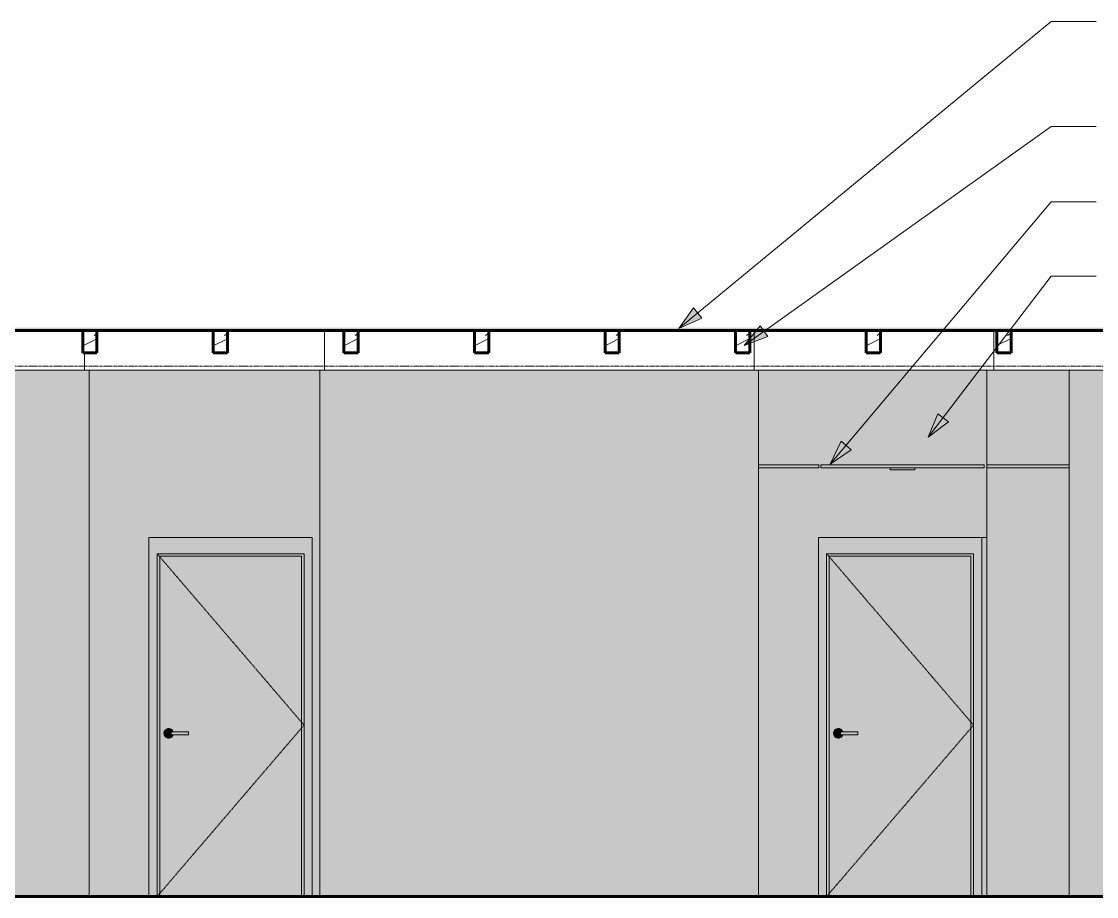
# Model space of a CAD drawing. Header units: inches. Extents: x 10304 to 16189, y 229 to 496.
# Drawn here: x 15308.1 to 15571.5, y 268 to 482.4 of the extents above; entities that cross this region are included whole.
import ezdxf

# ---------------------------------------------------------------- set-up
doc = ezdxf.new("R2010")
doc.units = ezdxf.units.IN
doc.header["$MEASUREMENT"] = 0
doc.linetypes.add('Dash 1_16_', pattern=[0.125, 0.0625, -0.0625])
doc.linetypes.add('Grid Line 1_2_', pattern=[0.875, 0.5, -0.125, 0.125, -0.125])
for name, color, linetype, lineweight in [('0-2', 10, 'Continuous', 9), ('0-4', 90, 'Continuous', 5), ('A-CLNG', 13, 'Continuous', 18), ('A-CLNG-2', 13, 'Continuous', 5), ('A-DOOR', 31, 'Continuous', 18), ('A-DOOR-1', 31, 'Dash 1_16_', 9), ('A-DOOR-2', 31, 'Continuous', 9), ('A-DOOR-FRAM', 31, 'Continuous', 9), ('A-DOOR-FRAM-1', 31, 'Continuous', 18), ('A-FLOR-2', 250, 'Continuous', 60), ('A-FLOR-LEVL-1', 51, 'Grid Line 1_2_', 9), ('A-FLOR-PATT-1', 10, 'Continuous', 9), ('A-ROOF-1', 7, 'Continuous', 18), ('E-LITE-EQPM', 33, 'Continuous', 9), ('G-ANNO-TEXT', 231, 'Continuous', 9), ('I-WALL', 2, 'Continuous', 18), ('I-WALL-3', 2, 'Continuous', 5), ('S-BEAM', 12, 'Continuous', 9), ('S-BEAM-2', 250, 'Continuous', 60)]:
    doc.layers.add(name, color=color, linetype=linetype, lineweight=lineweight)
pattern_1 = [(216.87, (-5.462, 7.997), (23.9897714, 15.99364286), [3.998, -35.986]), (206.565, (-0.663, 5.598), (-7.9970807, -7.996619), [8.941, -8.941]), (198.435, (-0.663, 1.599), (-15.9938446, -7.9970983), [5.058, -20.23])]

# ---------------------------------------------------------------- blocks, each defined once
blk = doc.blocks.new('CTR - 1st Phase - Shell_rvt-4-INTERIOR ELEVATION - CORRIDOR WEST _302_W_ - 3RD FLOOR - EAST WALL')
at = {"layer": 'A-FLOR-PATT-1'}
h = blk.add_hatch(dxfattribs=at)
h.set_pattern_fill('FP_32', color=256, style=0, pattern_type=2)
h.set_pattern_definition([(0, (-8.66, 0), (0, 2.399), []), (315, (-8.66, 0), (2.3985062, 0), [3.393, -3.393]), (45, (-8.66, 0), (2.3985062, 0), [3.393, -3.393])])
h.paths.add_polyline_path([(-2489.83, 406.71), (-2461.74, 406.71), (-2461.74, 407.39), (-3407.67, 407.39), (-3407.67, 406.71), (-2490.18, 406.71)], flags=0)
at = {"layer": 'A-FLOR-2'}
for p, q in [((-3407.67, 406.71), (-2461.74, 406.71)), ((-2461.74, 268), (-3496.93, 268))]:
    blk.add_line(p, q, dxfattribs=at)
at = {"layer": 'A-ROOF-1'}
for p, q in [((-3207.64, 397), (-3207.64, 406.71)), ((-3102.36, 397), (-3102.36, 406.71)), ((-3043.57, 397), (-3043.57, 406.71)), ((-3266.42, 397), (-3266.42, 401.21))]:
    blk.add_line(p, q, dxfattribs=at)
blk = doc.blocks.new('LVL-Laminated Veneer Lumber - 4X6 S_ PINE - NO_ 1-2262206-INTERIOR ELEVATION - CORRIDOR WEST _302_W_ - 3RD FLOOR - EAST WALL')
at = {"layer": 'S-BEAM'}
h = blk.add_hatch(dxfattribs=at)
h.set_pattern_fill('FP_35', color=256, style=0, pattern_type=2)
h.set_pattern_definition(pattern_1)
h.paths.add_polyline_path([(-3266.42, 401.21), (-3263.37, 401.21), (-3263.37, 406.71), (-3266.87, 406.71), (-3266.87, 401.21)], flags=0)
at = {"layer": 'S-BEAM-2'}
for p, q in [((-3263.37, 406.71), (-3266.87, 406.71)), ((-3266.87, 406.71), (-3266.87, 401.21)), ((-3263.37, 401.21), (-3263.37, 406.71)), ((-3266.87, 401.21), (-3263.37, 401.21))]:
    blk.add_line(p, q, dxfattribs=at)
blk = doc.blocks.new('LVL-Laminated Veneer Lumber - 4X6 S_ PINE - NO_ 1-V114-INTERIOR ELEVATION - CORRIDOR WEST _302_W_ - 3RD FLOOR - EAST WALL')
at = {"layer": 'S-BEAM'}
h = blk.add_hatch(dxfattribs=at)
h.set_pattern_fill('FP_35', color=256, style=0, pattern_type=2)
h.set_pattern_definition(pattern_1)
h.paths.add_polyline_path([(-3231.37, 401.21), (-3231.37, 406.71), (-3234.87, 406.71), (-3234.87, 401.21)], flags=0)
at = {"layer": 'S-BEAM-2'}
for p, q in [((-3231.37, 406.71), (-3234.87, 406.71)), ((-3234.87, 406.71), (-3234.87, 401.21)), ((-3231.37, 401.21), (-3231.37, 406.71)), ((-3234.87, 401.21), (-3231.37, 401.21))]:
    blk.add_line(p, q, dxfattribs=at)
blk = doc.blocks.new('LVL-Laminated Veneer Lumber - 4X6 S_ PINE - NO_ 1-V115-INTERIOR ELEVATION - CORRIDOR WEST _302_W_ - 3RD FLOOR - EAST WALL')
at = {"layer": 'S-BEAM'}
h = blk.add_hatch(dxfattribs=at)
h.set_pattern_fill('FP_35', color=256, style=0, pattern_type=2)
h.set_pattern_definition(pattern_1)
h.paths.add_polyline_path([(-3202.87, 401.21), (-3199.37, 401.21), (-3199.37, 406.71), (-3202.87, 406.71)], flags=0)
at = {"layer": 'S-BEAM-2'}
for p, q in [((-3199.37, 406.71), (-3202.87, 406.71)), ((-3202.87, 406.71), (-3202.87, 401.21)), ((-3199.37, 401.21), (-3199.37, 406.71)), ((-3202.87, 401.21), (-3199.37, 401.21))]:
    blk.add_line(p, q, dxfattribs=at)
blk = doc.blocks.new('LVL-Laminated Veneer Lumber - 4X6 S_ PINE - NO_ 1-V116-INTERIOR ELEVATION - CORRIDOR WEST _302_W_ - 3RD FLOOR - EAST WALL')
at = {"layer": 'S-BEAM'}
h = blk.add_hatch(dxfattribs=at)
h.set_pattern_fill('FP_35', color=256, style=0, pattern_type=2)
h.set_pattern_definition(pattern_1)
h.paths.add_polyline_path([(-3167.37, 401.21), (-3167.37, 406.71), (-3170.87, 406.71), (-3170.87, 401.21)], flags=0)
at = {"layer": 'S-BEAM-2'}
for p, q in [((-3167.37, 406.71), (-3170.87, 406.71)), ((-3170.87, 406.71), (-3170.87, 401.21)), ((-3167.37, 401.21), (-3167.37, 406.71)), ((-3170.87, 401.21), (-3167.37, 401.21))]:
    blk.add_line(p, q, dxfattribs=at)
blk = doc.blocks.new('LVL-Laminated Veneer Lumber - 4X6 S_ PINE - NO_ 1-V117-INTERIOR ELEVATION - CORRIDOR WEST _302_W_ - 3RD FLOOR - EAST WALL')
at = {"layer": 'S-BEAM'}
h = blk.add_hatch(dxfattribs=at)
h.set_pattern_fill('FP_35', color=256, style=0, pattern_type=2)
h.set_pattern_definition(pattern_1)
h.paths.add_polyline_path([(-3138.87, 401.21), (-3135.37, 401.21), (-3135.37, 406.71), (-3138.87, 406.71)], flags=0)
at = {"layer": 'S-BEAM-2'}
for p, q in [((-3135.37, 406.71), (-3138.87, 406.71)), ((-3138.87, 406.71), (-3138.87, 401.21)), ((-3135.37, 401.21), (-3135.37, 406.71)), ((-3138.87, 401.21), (-3135.37, 401.21))]:
    blk.add_line(p, q, dxfattribs=at)
blk = doc.blocks.new('LVL-Laminated Veneer Lumber - 4X6 S_ PINE - NO_ 1-V118-INTERIOR ELEVATION - CORRIDOR WEST _302_W_ - 3RD FLOOR - EAST WALL')
at = {"layer": 'S-BEAM'}
h = blk.add_hatch(dxfattribs=at)
h.set_pattern_fill('FP_35', color=256, style=0, pattern_type=2)
h.set_pattern_definition(pattern_1)
h.paths.add_polyline_path([(-3106.87, 401.21), (-3103.37, 401.21), (-3103.37, 406.71), (-3106.87, 406.71)], flags=0)
at = {"layer": 'S-BEAM-2'}
for p, q in [((-3103.37, 406.71), (-3106.87, 406.71)), ((-3106.87, 406.71), (-3106.87, 401.21)), ((-3103.37, 401.21), (-3103.37, 406.71)), ((-3106.87, 401.21), (-3103.37, 401.21))]:
    blk.add_line(p, q, dxfattribs=at)
blk = doc.blocks.new('LVL-Laminated Veneer Lumber - 4X6 S_ PINE - NO_ 1-2262204-INTERIOR ELEVATION - CORRIDOR WEST _302_W_ - 3RD FLOOR - EAST WALL')
at = {"layer": 'S-BEAM'}
h = blk.add_hatch(dxfattribs=at)
h.set_pattern_fill('FP_35', color=256, style=0, pattern_type=2)
h.set_pattern_definition(pattern_1)
h.paths.add_polyline_path([(-3071.37, 401.21), (-3071.37, 406.71), (-3074.87, 406.71), (-3074.87, 401.21)], flags=0)
at = {"layer": 'S-BEAM-2'}
for p, q in [((-3071.37, 406.71), (-3074.87, 406.71)), ((-3074.87, 406.71), (-3074.87, 401.21)), ((-3071.37, 401.21), (-3071.37, 406.71)), ((-3074.87, 401.21), (-3071.37, 401.21))]:
    blk.add_line(p, q, dxfattribs=at)
blk = doc.blocks.new('LVL-Laminated Veneer Lumber - 4X6 S_ PINE - NO_ 1-2262205-INTERIOR ELEVATION - CORRIDOR WEST _302_W_ - 3RD FLOOR - EAST WALL')
at = {"layer": 'S-BEAM'}
h = blk.add_hatch(dxfattribs=at)
h.set_pattern_fill('FP_35', color=256, style=0, pattern_type=2)
h.set_pattern_definition(pattern_1)
h.paths.add_polyline_path([(-3042.87, 401.21), (-3039.37, 401.21), (-3039.37, 406.71), (-3042.87, 406.71)], flags=0)
at = {"layer": 'S-BEAM-2'}
for p, q in [((-3039.37, 406.71), (-3042.87, 406.71)), ((-3042.87, 406.71), (-3042.87, 401.21)), ((-3039.37, 401.21), (-3039.37, 406.71)), ((-3042.87, 401.21), (-3039.37, 401.21))]:
    blk.add_line(p, q, dxfattribs=at)
blk = doc.blocks.new('CTR - 1st Phase - Structure_rvt-4-INTERIOR ELEVATION - CORRIDOR WEST _302_W_ - 3RD FLOOR - EAST WALL')
at = {"layer": '0-2'}
for name in ['LVL-Laminated Veneer Lumber - 4X6 S_ PINE - NO_ 1-2262206-INTERIOR ELEVATION - CORRIDOR WEST _302_W_ - 3RD FLOOR - EAST WALL', 'LVL-Laminated Veneer Lumber - 4X6 S_ PINE - NO_ 1-V114-INTERIOR ELEVATION - CORRIDOR WEST _302_W_ - 3RD FLOOR - EAST WALL', 'LVL-Laminated Veneer Lumber - 4X6 S_ PINE - NO_ 1-V115-INTERIOR ELEVATION - CORRIDOR WEST _302_W_ - 3RD FLOOR - EAST WALL', 'LVL-Laminated Veneer Lumber - 4X6 S_ PINE - NO_ 1-V116-INTERIOR ELEVATION - CORRIDOR WEST _302_W_ - 3RD FLOOR - EAST WALL', 'LVL-Laminated Veneer Lumber - 4X6 S_ PINE - NO_ 1-V117-INTERIOR ELEVATION - CORRIDOR WEST _302_W_ - 3RD FLOOR - EAST WALL', 'LVL-Laminated Veneer Lumber - 4X6 S_ PINE - NO_ 1-V118-INTERIOR ELEVATION - CORRIDOR WEST _302_W_ - 3RD FLOOR - EAST WALL', 'LVL-Laminated Veneer Lumber - 4X6 S_ PINE - NO_ 1-2262204-INTERIOR ELEVATION - CORRIDOR WEST _302_W_ - 3RD FLOOR - EAST WALL', 'LVL-Laminated Veneer Lumber - 4X6 S_ PINE - NO_ 1-2262205-INTERIOR ELEVATION - CORRIDOR WEST _302_W_ - 3RD FLOOR - EAST WALL']:
    blk.add_blockref(name, (0, 0), dxfattribs=at)
blk = doc.blocks.new('HOLLOW METAL - UNIT DOOR-2191978-INTERIOR ELEVATION - CORRIDOR WEST _302_W_ - 3RD FLOOR - EAST WALL')
at = {"layer": 'A-DOOR'}
h = blk.add_hatch(color=256, dxfattribs=at)
h.paths.add_polyline_path([(-3049.2, 268), (-3049.2, 351.37), (-3083.95, 351.37), (-3083.95, 268)], flags=0)
h.paths.add_polyline_path([(-3081.72, 306.82), (-3082.02, 306.86), (-3082.31, 306.98), (-3082.58, 307.2), (-3082.74, 307.41), (-3082.86, 307.69), (-3082.9, 308), (-3082.86, 308.31), (-3082.74, 308.59), (-3082.55, 308.84), (-3082.31, 309.02), (-3082.02, 309.14), (-3081.72, 309.18), (-3081.41, 309.14), (-3081.13, 309.02), (-3080.88, 308.84), (-3080.7, 308.59), (-3080.61, 308.39), (-3076.9, 308.38), (-3076.9, 307.61), (-3080.61, 307.61), (-3080.7, 307.41), (-3080.88, 307.16), (-3081.13, 306.98), (-3081.41, 306.86)], flags=0)
h = blk.add_hatch(color=256, dxfattribs=at)
h.paths.add_polyline_path([(-3081.9, 307.72), (-3081.99, 307.88), (-3082, 307.9), (-3082.01, 308), (-3081.98, 308.14), (-3081.92, 308.25), (-3081.91, 308.25), (-3081.96, 307.99), (-3081.91, 307.75)], flags=0)
h.paths.add_polyline_path([(-3081.72, 306.82), (-3081.41, 306.86), (-3081.13, 306.98), (-3080.86, 307.2), (-3080.7, 307.41), (-3080.61, 307.61), (-3081.73, 307.62), (-3081.88, 307.71), (-3081.9, 307.75), (-3081.96, 308.01), (-3081.88, 308.29), (-3081.78, 308.36), (-3081.71, 308.38), (-3081.53, 308.38), (-3081.43, 308.38), (-3080.61, 308.39), (-3080.7, 308.59), (-3080.88, 308.84), (-3081.13, 309.02), (-3081.41, 309.14), (-3081.72, 309.18), (-3082.02, 309.14), (-3082.31, 309.02), (-3082.55, 308.84), (-3082.74, 308.59), (-3082.86, 308.31), (-3082.9, 308), (-3082.86, 307.69), (-3082.74, 307.41), (-3082.55, 307.16), (-3082.31, 306.98), (-3082.02, 306.86)], flags=0)
h = blk.add_hatch(color=256, dxfattribs=at)
h.paths.add_polyline_path([(-3081.9, 308.28), (-3081.99, 308.13), (-3082, 308.1), (-3082, 308), (-3081.96, 308), (-3081.91, 308.25)], flags=0)
h.paths.add_polyline_path([(-3081.41, 308), (-3081.03, 308), (-3081.03, 308.39), (-3081.06, 308.38), (-3081.64, 308.38), (-3081.62, 308.39), (-3081.78, 308.36), (-3081.88, 308.29), (-3081.9, 308.25), (-3081.96, 308), (-3081.44, 308)], flags=0)
for points in [[(-3076.9, 308), (-3076.9, 308.39), (-3081.03, 308.38), (-3081.03, 308), (-3080.43, 308)], [(-3081.62, 307.61), (-3081.4, 307.62), (-3081.03, 307.62), (-3081.03, 308), (-3082.01, 308), (-3081.97, 307.83), (-3081.92, 307.75), (-3081.87, 307.7), (-3081.77, 307.64), (-3081.69, 307.62), (-3081.62, 307.61)], [(-3080.54, 307.61), (-3076.9, 307.62), (-3076.9, 308), (-3081.03, 308), (-3081.03, 307.61), (-3080.55, 307.61)]]:
    blk.add_hatch(color=256, dxfattribs=at).paths.add_polyline_path(points, flags=0)
at = {"layer": 'A-DOOR-FRAM-1'}
for points in [[(-3046.57, 268), (-3046.57, 356), (-3086.57, 356), (-3086.57, 268), (-3084.57, 268), (-3084.57, 352), (-3048.57, 352), (-3048.57, 268)], [(-3049.2, 268), (-3048.57, 268), (-3048.57, 352), (-3084.57, 352), (-3084.57, 268), (-3083.95, 268), (-3083.95, 351.37), (-3049.2, 351.37), (-3049.2, 281.25)]]:
    blk.add_hatch(color=256, dxfattribs=at).paths.add_polyline_path(points, flags=0)
at = {"layer": 'A-DOOR-1'}
for p, q in [((-3084.57, 352), (-3048.57, 310)), ((-3048.57, 310), (-3084.57, 268))]:
    blk.add_line(p, q, dxfattribs=at)
at = {"layer": 'A-DOOR-2'}
for p, q in [((-3076.9, 308.39), (-3081.03, 308.39)), ((-3076.9, 308.39), (-3076.9, 308)), ((-3081.03, 307.61), (-3076.9, 307.61)), ((-3076.9, 308), (-3076.9, 307.61))]:
    blk.add_line(p, q, dxfattribs=at)
at = {"layer": 'A-DOOR-2', "flags": 128}
for points in [[(-3081.03, 308.39), (-3081.05, 308.39), (-3081.08, 308.39), (-3081.1, 308.39), (-3081.12, 308.39), (-3081.15, 308.39), (-3081.17, 308.39), (-3081.19, 308.39), (-3081.22, 308.39), (-3081.24, 308.39), (-3081.26, 308.39), (-3081.28, 308.39), (-3081.3, 308.39), (-3081.32, 308.39), (-3081.34, 308.39), (-3081.36, 308.39), (-3081.38, 308.39), (-3081.4, 308.39), (-3081.42, 308.39), (-3081.44, 308.39), (-3081.45, 308.39), (-3081.47, 308.39), (-3081.49, 308.39), (-3081.5, 308.39), (-3081.51, 308.39), (-3081.53, 308.39), (-3081.54, 308.39), (-3081.55, 308.39), (-3081.56, 308.39), (-3081.57, 308.39), (-3081.58, 308.39), (-3081.59, 308.39), (-3081.6, 308.39), (-3081.6, 308.39), (-3081.61, 308.39), (-3081.61, 308.39), (-3081.62, 308.39), (-3081.62, 308.39), (-3081.62, 308.39), (-3081.62, 308.39)], [(-3081.62, 307.61), (-3081.62, 307.61), (-3081.62, 307.61), (-3081.62, 307.61), (-3081.61, 307.61), (-3081.61, 307.61), (-3081.6, 307.61), (-3081.6, 307.61), (-3081.59, 307.61), (-3081.58, 307.61), (-3081.57, 307.61), (-3081.56, 307.61), (-3081.55, 307.61), (-3081.54, 307.61), (-3081.53, 307.61), (-3081.52, 307.61), (-3081.5, 307.61), (-3081.49, 307.61), (-3081.47, 307.61), (-3081.46, 307.61), (-3081.44, 307.61), (-3081.42, 307.61), (-3081.41, 307.61), (-3081.39, 307.61), (-3081.37, 307.61), (-3081.35, 307.61), (-3081.33, 307.61), (-3081.31, 307.61), (-3081.29, 307.61), (-3081.27, 307.61), (-3081.24, 307.61), (-3081.22, 307.61), (-3081.2, 307.61), (-3081.18, 307.61), (-3081.15, 307.61), (-3081.13, 307.61), (-3081.11, 307.61), (-3081.08, 307.61), (-3081.06, 307.61), (-3081.04, 307.61), (-3081.03, 307.61)]]:
    blk.add_lwpolyline(points, dxfattribs=at)
at = {"layer": 'A-DOOR-2'}
for start, end in [(19.6343, 180), (180, 340.4367)]:
    blk.add_arc((-3081.72, 308), 1.18, start, end, dxfattribs=at)
at = {"layer": 'A-DOOR-FRAM'}
for p, q in [((-3046.57, 356), (-3086.57, 356)), ((-3086.57, 356), (-3086.57, 268)), ((-3046.57, 356), (-3046.57, 268)), ((-3084.57, 352), (-3048.57, 352)), ((-3084.57, 268), (-3084.57, 352)), ((-3083.95, 351.37), (-3049.2, 351.37)), ((-3083.95, 268), (-3083.95, 351.37)), ((-3049.2, 351.37), (-3049.2, 268)), ((-3048.57, 352), (-3048.57, 268))]:
    blk.add_line(p, q, dxfattribs=at)
blk = doc.blocks.new('265000 - Lighting - Puck Light - 6_-2275484-INTERIOR ELEVATION - CORRIDOR WEST _302_W_ - 3RD FLOOR - EAST WALL')
at = {"layer": 'E-LITE-EQPM'}
blk.add_hatch(color=256, dxfattribs=at).paths.add_polyline_path([(-3068.99, 372.57), (-3062.99, 372.57), (-3062.99, 373.07), (-3068.99, 373.07), (-3068.99, 372.87)], flags=0)
for p, q in [((-3068.99, 373.07), (-3068.99, 372.57)), ((-3062.99, 372.57), (-3068.99, 372.57)), ((-3062.99, 372.57), (-3062.99, 373.07))]:
    blk.add_line(p, q, dxfattribs=at)

msp = doc.modelspace()

# ---------------------------------------------------------------- hatches: boundary and pattern name
at = {"layer": 'A-CLNG-2'}
for points in [[(15497.39, 373.07), (15503.46, 373.07), (15503.46, 373.82), (15488.71, 373.82), (15488.71, 373.07), (15497.27, 373.07)], [(15513.57, 373.07), (15543.96, 373.07), (15543.96, 373.82), (15503.96, 373.82), (15503.96, 373.07)], [(15544.63, 373.07), (15564.85, 373.07), (15564.85, 373.82), (15544.63, 373.82)]]:
    msp.add_hatch(color=256, dxfattribs=at).paths.add_polyline_path(points, flags=0)
at = {"layer": 'G-ANNO-TEXT'}
for points in [[(15469.14, 407.18), (15474.79, 409.75), (15472.74, 412.23)], [(15485.16, 403.05), (15490.98, 405.22), (15489.11, 407.84)], [(15530.29, 380.54), (15535.21, 384.33), (15532.65, 386.28)], [(15506.27, 373.92), (15511.37, 377.48), (15508.91, 379.55)]]:
    msp.add_hatch(color=256, dxfattribs=at).paths.add_polyline_path(points, flags=0)
at = {"layer": 'I-WALL'}
for points in [[(15222.42, 268), (15315.65, 268), (15315.65, 397), (15187.4, 397), (15187.4, 373.82), (15228.77, 373.82), (15228.77, 373.07), (15187.4, 373.07), (15187.4, 268)], [(15381.19, 268), (15381.19, 397), (15324.65, 397), (15324.65, 268), (15339.31, 268), (15339.31, 356), (15379.31, 356), (15379.31, 268)], [(15479.71, 268), (15479.71, 397), (15390.06, 397), (15390.06, 268)], [(15610.61, 268), (15805.25, 268), (15805.25, 373.07), (15795.05, 373.07), (15795.05, 373.82), (15805.25, 373.82), (15805.25, 397), (15564.85, 397), (15564.85, 268)], [(15543.38, 268), (15544.63, 268), (15544.63, 356), (15543.38, 356), (15543.38, 268.24)]]:
    msp.add_hatch(color=256, dxfattribs=at).paths.add_polyline_path(points, flags=0)
h = msp.add_hatch(color=256, dxfattribs=at)
h.paths.add_polyline_path([(15488.71, 268), (15503.38, 268), (15503.38, 356), (15544.63, 356), (15544.63, 397), (15488.71, 397), (15488.71, 373.82), (15503.46, 373.82), (15503.46, 373.07), (15488.71, 373.07), (15488.71, 270.79)], flags=0)
h.paths.add_polyline_path([(15526.96, 372.57), (15520.96, 372.57), (15520.96, 373.07), (15503.96, 373.07), (15503.96, 373.82), (15543.96, 373.82), (15543.96, 373.07), (15526.96, 373.07), (15526.96, 372.87)], flags=0)
h = msp.add_hatch(color=256, dxfattribs=at)
h.paths.add_polyline_path([(15545.91, 268), (15564.85, 268), (15564.85, 373.07), (15545.25, 373.07), (15545.25, 268)], flags=0)
h.paths.add_polyline_path([(15546.38, 373.82), (15564.85, 373.82), (15564.85, 397), (15545.25, 397), (15545.25, 373.82), (15545.91, 373.82)], flags=0)
at = {"layer": 'I-WALL-3'}
for points in [[(15315.65, 268), (15324.65, 268), (15324.65, 397), (15315.65, 397), (15315.65, 302.84)], [(15390.06, 268), (15390.06, 397), (15381.19, 397), (15381.19, 268)], [(15481.22, 268), (15488.71, 268), (15488.71, 397), (15479.71, 397), (15479.71, 268)]]:
    msp.add_hatch(color=256, dxfattribs=at).paths.add_polyline_path(points, flags=0)
h = msp.add_hatch(color=256, dxfattribs=at)
h.paths.add_polyline_path([(15545.25, 268), (15545.25, 373.07), (15544.63, 373.07), (15544.63, 268)], flags=0)
h.paths.add_polyline_path([(15545.25, 373.82), (15545.25, 397), (15544.63, 397), (15544.63, 373.82), (15544.71, 373.82)], flags=0)

# ---------------------------------------------------------------- linework, layer by layer
at = {"layer": 'A-CLNG'}
for p, q in [((15488.71, 373.82), (15503.46, 373.82)), ((15488.71, 373.82), (15488.71, 373.07)), ((15503.46, 373.07), (15488.71, 373.07)), ((15503.46, 373.82), (15503.46, 373.07)), ((15503.96, 373.82), (15543.96, 373.82)), ((15503.96, 373.82), (15503.96, 373.07)), ((15543.96, 373.07), (15503.96, 373.07)), ((15543.96, 373.82), (15543.96, 373.07)), ((15544.63, 373.82), (15564.85, 373.82)), ((15544.63, 373.82), (15544.63, 373.07)), ((15564.85, 373.07), (15544.63, 373.07)), ((15564.85, 373.07), (15564.85, 373.82))]:
    msp.add_line(p, q, dxfattribs=at)
at = {"layer": 'A-FLOR-LEVL-1'}
for p, q in [((15044.65, 398), (16176.54, 398)), ((15044.65, 268), (16176.54, 268))]:
    msp.add_line(p, q, dxfattribs=at)
at = {"layer": 'G-ANNO-TEXT'}
for p, q in [((15469.14, 407.18), (15560.43, 482.42)), ((15560.43, 482.42), (15571.47, 482.42)), ((15485.16, 403.05), (15560.43, 456.69)), ((15560.43, 456.69), (15571.47, 456.69)), ((15506.27, 373.92), (15560.43, 438.25)), ((15560.43, 438.25), (15571.47, 438.25)), ((15530.29, 380.54), (15560.43, 420.02)), ((15560.43, 420.02), (15571.47, 420.02)), ((15472.74, 412.23), (15469.14, 407.18)), ((15474.79, 409.75), (15472.74, 412.23)), ((15469.14, 407.18), (15474.79, 409.75)), ((15489.11, 407.84), (15485.16, 403.05)), ((15490.98, 405.22), (15489.11, 407.84)), ((15485.16, 403.05), (15490.98, 405.22)), ((15532.65, 386.28), (15530.29, 380.54)), ((15535.21, 384.33), (15532.65, 386.28)), ((15530.29, 380.54), (15535.21, 384.33)), ((15508.91, 379.55), (15506.27, 373.92)), ((15511.37, 377.48), (15508.91, 379.55)), ((15506.27, 373.92), (15511.37, 377.48))]:
    msp.add_line(p, q, dxfattribs=at)
at = {"layer": 'I-WALL'}
for p, q in [((15544.63, 397), (15182.28, 397)), ((15324.65, 397), (15324.65, 268)), ((15381.19, 268), (15381.19, 397)), ((15488.71, 397), (15488.71, 373.82)), ((16128.21, 397), (15544.63, 397)), ((15544.63, 373.82), (15544.63, 397)), ((15564.85, 373.82), (15564.85, 397)), ((15488.71, 373.07), (15488.71, 268)), ((15544.63, 268), (15544.63, 373.07)), ((15564.85, 268), (15564.85, 373.07)), ((15543.38, 356), (15544.63, 356))]:
    msp.add_line(p, q, dxfattribs=at)

# ---------------------------------------------------------------- block references
at = {"layer": '0-4'}
for name in ['CTR - 1st Phase - Shell_rvt-4-INTERIOR ELEVATION - CORRIDOR WEST _302_W_ - 3RD FLOOR - EAST WALL', 'CTR - 1st Phase - Structure_rvt-4-INTERIOR ELEVATION - CORRIDOR WEST _302_W_ - 3RD FLOOR - EAST WALL']:
    msp.add_blockref(name, (18589.95, 0), dxfattribs=at)
at = {"layer": 'A-DOOR'}
for p in [(18425.89, 0), (18589.95, 0)]:
    msp.add_blockref('HOLLOW METAL - UNIT DOOR-2191978-INTERIOR ELEVATION - CORRIDOR WEST _302_W_ - 3RD FLOOR - EAST WALL', p, dxfattribs=at)
at = {"layer": 'E-LITE-EQPM'}
msp.add_blockref('265000 - Lighting - Puck Light - 6_-2275484-INTERIOR ELEVATION - CORRIDOR WEST _302_W_ - 3RD FLOOR - EAST WALL', (18589.95, 0), dxfattribs=at)

doc.saveas('drawing.dxf')
